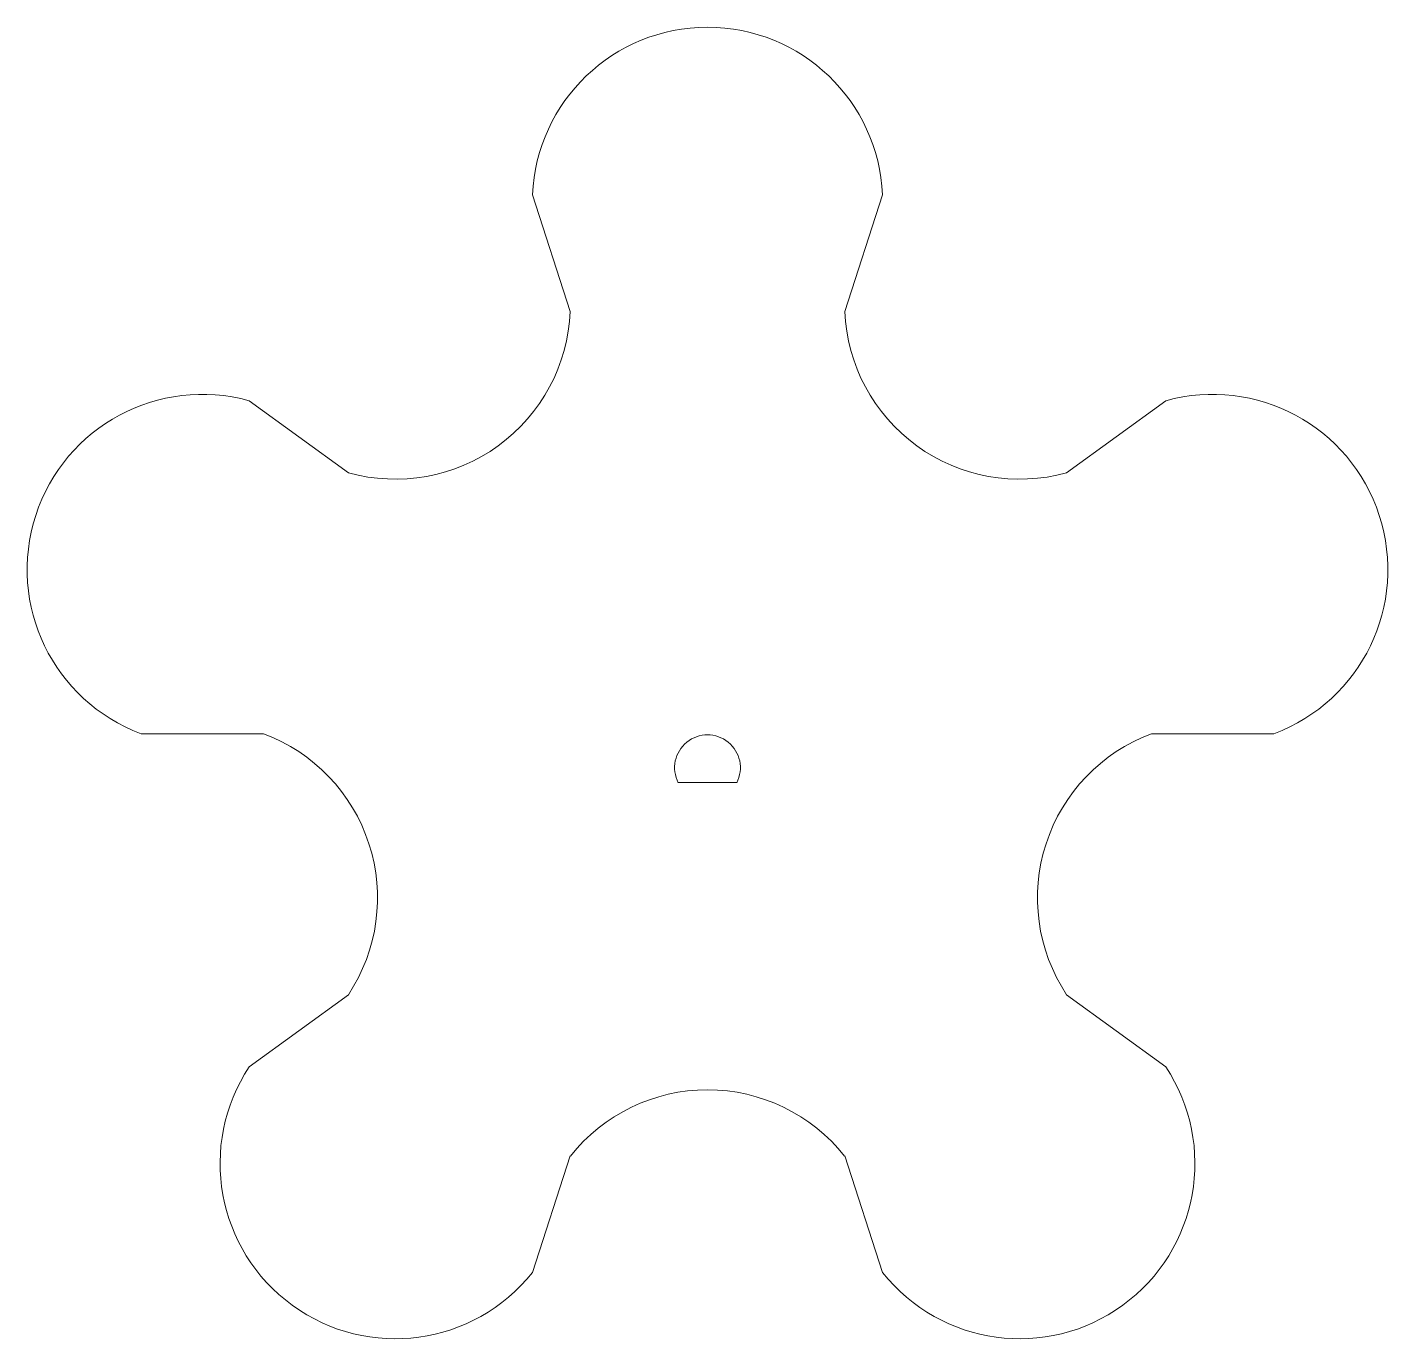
# Model space of a CAD drawing. Header units: inches. Extents: x 1.62 to 3.33, y 5.98 to 7.62.
import ezdxf

# ---------------------------------------------------------------- set-up
doc = ezdxf.new("R2010")
doc.units = ezdxf.units.IN
doc.header["$MEASUREMENT"] = 0

msp = doc.modelspace()

# ---------------------------------------------------------------- linework, layer by layer
at = {"color": 7, "linetype": 'Continuous', "lineweight": 15}
for p, q in [((2.2552, 7.4128), (2.3027, 7.2665)), ((2.6948, 7.4128), (2.6473, 7.2665)), ((1.8996, 7.1544), (2.024, 7.064)), ((3.0504, 7.1544), (2.926, 7.064)), ((1.7637, 6.7363), (1.9176, 6.7363)), ((3.1863, 6.7363), (3.0324, 6.7363)), ((2.4383, 6.6749), (2.5117, 6.6749)), ((1.8996, 6.3182), (2.024, 6.4087)), ((3.0504, 6.3182), (2.926, 6.4087)), ((2.2552, 6.0598), (2.3027, 6.2062)), ((2.6948, 6.0598), (2.6473, 6.2062))]:
    msp.add_line(p, q, dxfattribs=at)
for centre, radius, start, end in [((2.475, 7.4033), 0.22, 2.4654, 177.5346), ((2.0829, 7.2759), 0.22, 254.4654, 357.5346), ((2.8671, 7.2759), 0.22, 182.4654, 285.5346), ((1.8406, 6.9424), 0.22, 74.4654, 249.5346), ((3.1094, 6.9424), 0.22, 290.4654, 105.5346), ((1.8406, 6.5302), 0.22, 326.4654, 69.5346), ((2.475, 6.6936), 0.0413, 332.9643, 207.0357), ((3.1094, 6.5302), 0.22, 110.4654, 213.5346), ((2.0829, 6.1967), 0.22, 146.4654, 321.5346), ((2.8671, 6.1967), 0.22, 218.4654, 33.5346), ((2.475, 6.0693), 0.22, 38.4654, 141.5346)]:
    msp.add_arc(centre, radius, start, end, dxfattribs=at)

doc.saveas('drawing.dxf')
